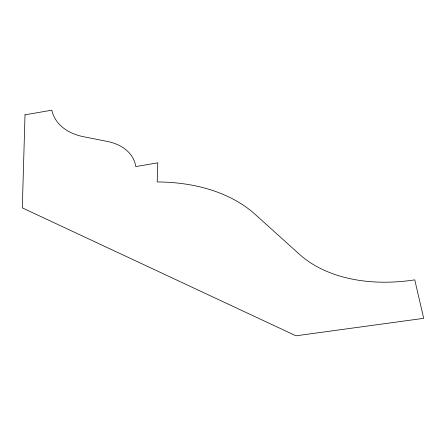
<?xml version="1.0" encoding="UTF-8"?>
<svg xmlns="http://www.w3.org/2000/svg" width="446" height="446" viewBox="0 0 446 446"><rect width="100%" height="100%" fill="white"/><g stroke="black" fill="none" stroke-linecap="round" stroke-linejoin="round"><path stroke-width="0.67" d="M25.015 114.812L22.3 207.875L295.971 335.805L423.7 318.332L414.763 279.854A151.317 102.229 -20.1 0 1 299.461 254.304L255.112 214.325A175.468 118.547 -20.1 0 0 157.215 181.962L157.778 162.807L135.785 166.592A56.38 38.088 -20.1 0 0 107.235 141.41L83.697 136.755A63.6 42.967 -20.1 0 1 51.831 110.195L25.015 114.812"/></g></svg>
